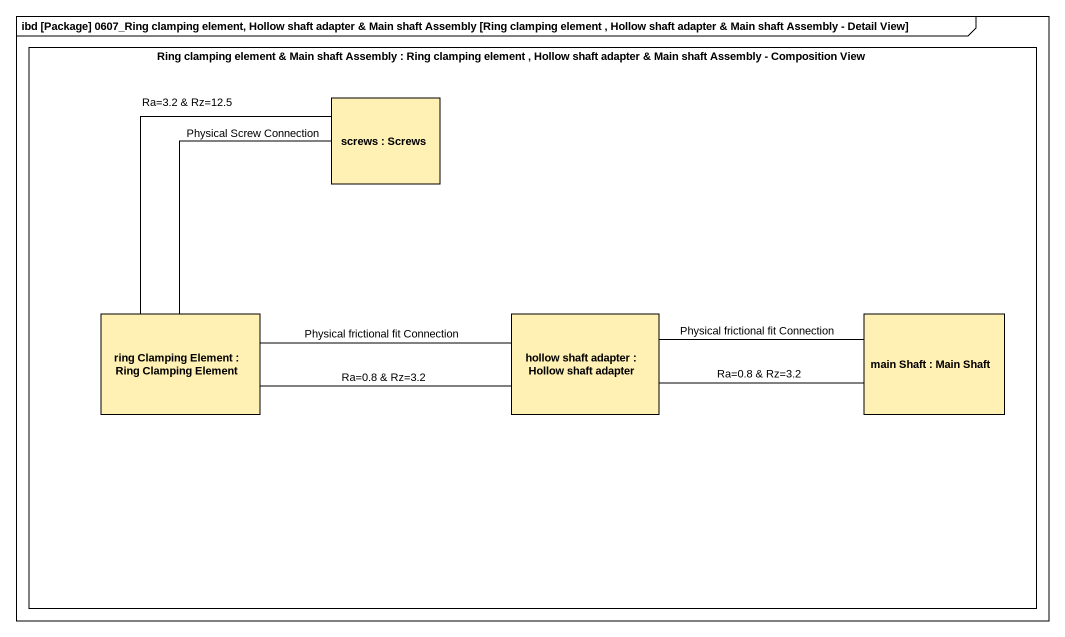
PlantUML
@startuml
mainframe ibd [Package] 0607_Ring clamping element, Hollow shaft adapter & Main shaft Assembly [Ring clamping element , Hollow shaft adapter & Main shaft Assembly - Detail View]
rectangle "Ring clamping element & Main shaft Assembly : Ring clamping element , Hollow shaft adapter & Main shaft Assembly - Composition View" as Ring_clamping_element_Main {
  rectangle "screws : Screws" as screws #FFF0B4
  rectangle "ring Clamping Element : Ring Clamping Element" as ring_Clamping_Element #FFF0B4
  rectangle "hollow shaft adapter : Hollow shaft adapter" as hollow_shaft_adapter #FFF0B4
  rectangle "main Shaft : Main Shaft" as main_Shaft #FFF0B4
}
ring_Clamping_Element -up- screws : Physical Screw Connection
ring_Clamping_Element -up- screws : Ra=3.2 & Rz=12.5
ring_Clamping_Element -right- hollow_shaft_adapter : Physical frictional fit Connection
ring_Clamping_Element -right- hollow_shaft_adapter : Ra=0.8 & Rz=3.2
hollow_shaft_adapter -right- main_Shaft : Physical frictional fit Connection
hollow_shaft_adapter -right- main_Shaft : Ra=0.8 & Rz=3.2
@enduml
